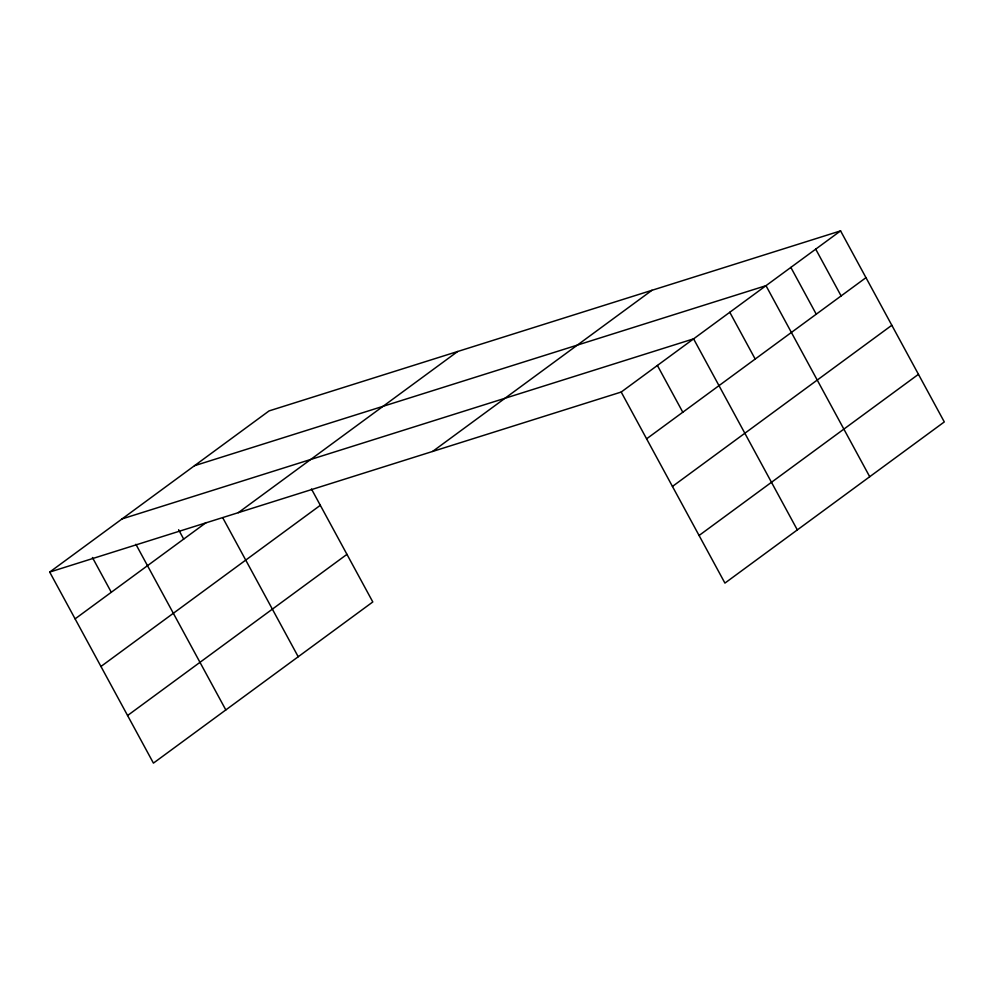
<?xml version="1.0" encoding="UTF-8"?>
<svg xmlns="http://www.w3.org/2000/svg" width="994" height="994" viewBox="0 0 994 994"><rect width="100%" height="100%" fill="white"/><g stroke="black" fill="none" stroke-linecap="round" stroke-linejoin="round"><path stroke-width="1.49" d="M49.7 572.072L269.076 410.907L840.576 230.881L944.3 421.928L724.924 583.093L621.2 392.046L49.7 572.072L153.424 763.119L372.8 601.954L311.457 488.986M75.097 618.864L206.156 522.583M238.299 512.668L457.662 351.503M100.953 666.465L320.329 505.3M432.601 451.45L651.977 290.285M127.58 715.518L346.956 554.354M621.2 392.046L840.576 230.881M646.597 438.826L865.973 277.661M672.453 486.439L891.817 325.274M699.08 535.48L918.456 374.316M194.489 465.714L765.989 285.676L869.713 476.722M122.088 518.893L693.588 338.855L797.325 529.901M815.714 249.146L841.11 295.926M790.851 267.411L816.248 314.191M729.782 312.265L755.191 359.058M657.394 365.457L682.803 412.237M222.842 517.936L298.212 656.748M178.609 529.727L183.691 539.083M135.88 544.29L225.824 709.94M92.43 557.51L111.303 592.275"/></g></svg>
